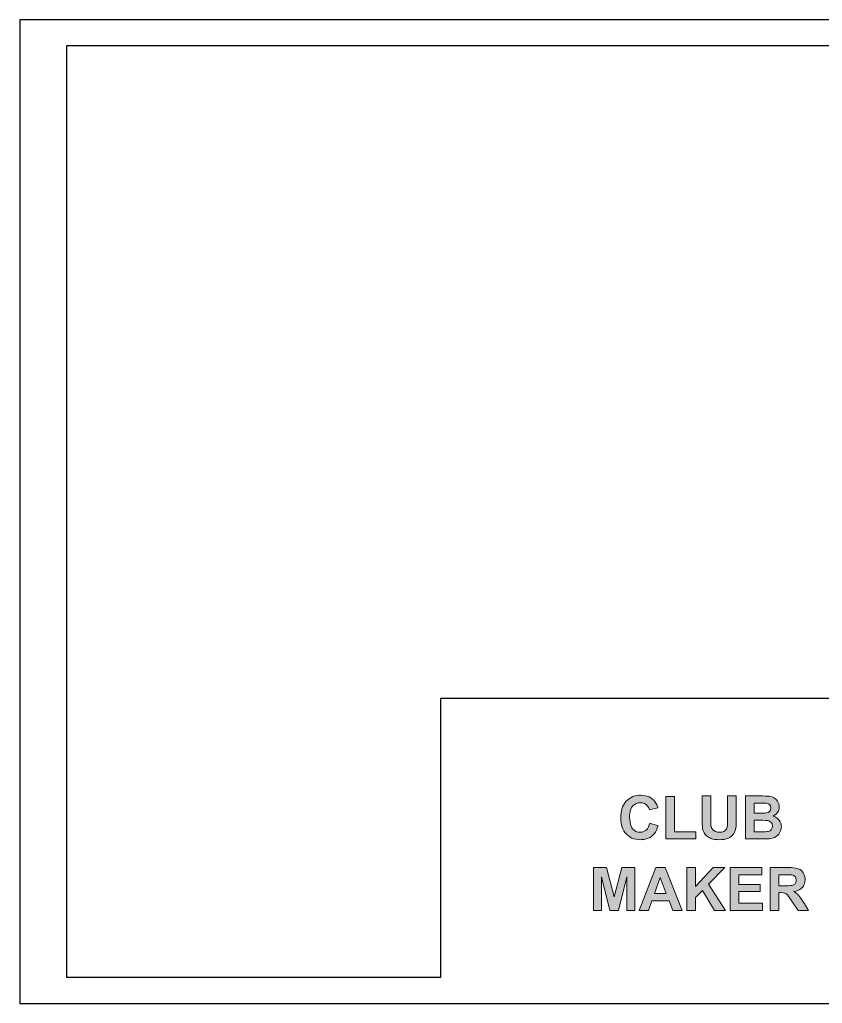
# Model space of a CAD drawing. Header units: millimetres. Extents: x 18 to 658, y 15 to 473.
# Drawn here: x 17.7 to 391.6, y 14.6 to 472.6 of the extents above; entities that cross this region are included whole.
import ezdxf

# ---------------------------------------------------------------- set-up
doc = ezdxf.new("R2010")
doc.units = ezdxf.units.MM

msp = doc.modelspace()

# ---------------------------------------------------------------- hatches: boundary and pattern name
h = msp.add_hatch(color=256)
h.dxf.hatch_style = 1
h.paths.add_polyline_path([(301.95, 103.11), (302.13, 104.15), (302.41, 105.04), (302.78, 105.81), (303.27, 106.51), (304.07, 107.23), (304.89, 107.68), (305.82, 107.95), (306.83, 108.05), (307.84, 107.94), (308.76, 107.65), (309.57, 107.14), (310.21, 106.5), (310.71, 105.67), (311.04, 104.69), (315.03, 105.65), (314.94, 105.96), (314.56, 106.99), (314.12, 107.89), (313.58, 108.67), (312.99, 109.33), (312.55, 109.72), (311.79, 110.26), (310.97, 110.7), (310.08, 111.05), (309.12, 111.3), (308.12, 111.44), (307.04, 111.49), (306.28, 111.47), (305.26, 111.36), (304.29, 111.16), (303.37, 110.86), (302.51, 110.47), (301.71, 109.99), (300.96, 109.41), (300.26, 108.74), (299.96, 108.4), (299.42, 107.69), (298.96, 106.91), (298.57, 106.08), (298.25, 105.18), (298.01, 104.22), (297.83, 103.2), (297.72, 102.13), (297.69, 100.98), (297.69, 100.75), (297.74, 99.64), (297.87, 98.59), (298.08, 97.6), (298.36, 96.67), (298.71, 95.8), (299.16, 94.99), (299.66, 94.23), (300.24, 93.55), (300.57, 93.22), (301.31, 92.58), (302.09, 92.04), (302.93, 91.6), (303.83, 91.26), (304.76, 91.01), (305.75, 90.87), (306.79, 90.82), (307.58, 90.85), (308.62, 90.96), (309.59, 91.18), (310.5, 91.49), (311.34, 91.9), (312.11, 92.42), (312.7, 92.92), (313.32, 93.6), (313.86, 94.37), (314.34, 95.24), (314.74, 96.2), (315.09, 97.27), (311.18, 98.51), (310.96, 97.71), (310.58, 96.74), (310.1, 95.93), (309.51, 95.27), (308.66, 94.71), (307.75, 94.38), (306.72, 94.26), (305.62, 94.39), (304.72, 94.7), (303.92, 95.2), (303.01, 96.07), (302.5, 97.07), (302.21, 97.92), (302.01, 98.9), (301.89, 100.03), (301.83, 101.67)])
h.paths.add_polyline_path([(318.66, 91.15), (332.72, 91.15), (332.72, 94.53), (322.7, 94.53), (322.7, 110.99), (318.66, 110.99)])
h.paths.add_polyline_path([(339.61, 111.16), (335.58, 111.16), (335.58, 100.39), (335.59, 99.14), (335.64, 98.02), (335.72, 97.02), (335.82, 96.15), (335.97, 95.41), (336.1, 94.95), (336.51, 94.06), (337.1, 93.21), (337.71, 92.56), (338.51, 91.98), (339.45, 91.48), (339.73, 91.36), (340.53, 91.12), (341.48, 90.95), (342.56, 90.85), (343.78, 90.82), (344.84, 90.85), (345.88, 90.96), (346.81, 91.15), (347.63, 91.43), (348.48, 91.84), (349.3, 92.4), (349.98, 93.05), (350.44, 93.69), (350.88, 94.57), (351.18, 95.57), (351.19, 95.61), (351.3, 96.3), (351.39, 97.14), (351.45, 98.14), (351.49, 99.31), (351.5, 100.66), (351.5, 111.16), (347.47, 111.16), (347.47, 100.09), (347.47, 99.57), (347.44, 98.38), (347.34, 96.75), (346.92, 95.72), (346.01, 94.73), (344.78, 94.36), (343.65, 94.26), (342.71, 94.34), (341.77, 94.58), (340.82, 95.13), (340.09, 96.05), (339.75, 97), (339.66, 97.89), (339.62, 98.94), (339.61, 100.33)])
h.paths.add_polyline_path([(355.77, 91.15), (362.57, 91.15), (363.83, 91.18), (365.09, 91.2), (366.12, 91.22), (366.9, 91.26), (367.44, 91.3), (368.4, 91.46), (369.33, 91.79), (370.15, 92.25), (370.7, 92.69), (371.35, 93.43), (371.88, 94.31), (372.17, 95.01), (372.42, 95.98), (372.51, 96.95), (372.5, 97.24), (372.36, 98.24), (372.03, 99.14), (371.53, 99.97), (371.26, 100.29), (370.56, 100.91), (369.71, 101.41), (368.71, 101.79), (369.39, 102.16), (370.15, 102.77), (370.78, 103.54), (371.13, 104.2), (371.42, 105.13), (371.53, 106.13), (371.51, 106.6), (371.31, 107.57), (370.91, 108.47), (370.76, 108.71), (370.13, 109.5), (369.38, 110.13), (369.17, 110.27), (368.28, 110.7), (367.3, 110.96), (366.92, 111.02), (366.06, 111.09), (365, 111.15), (363.76, 111.16), (355.77, 111.16)])
h.paths.add_polyline_path([(359.81, 103.2), (359.81, 107.83), (362.13, 107.83), (362.8, 107.83), (364.11, 107.82), (365.51, 107.77), (366.34, 107.57), (367.36, 106.88), (367.68, 105.1), (367.01, 103.99), (366.37, 103.54), (365.38, 103.27), (364.85, 103.23), (363.86, 103.21), (362.44, 103.2)], flags=16)
h.paths.add_polyline_path([(359.81, 99.88), (363.68, 99.88), (365.73, 99.79), (367, 99.51), (368.12, 98.48), (368.33, 97.15), (368.22, 96.27), (367.78, 95.45), (367.24, 95), (366.18, 94.61), (364.91, 94.54), (363.54, 94.53), (359.81, 94.53)], flags=16)
h.paths.add_polyline_path([(284.99, 57.83), (288.74, 57.83), (288.74, 73.56), (292.69, 57.83), (296.58, 57.83), (300.54, 73.56), (300.54, 57.83), (304.29, 57.83), (304.29, 77.82), (298.24, 77.82), (294.65, 64.19), (291.03, 77.82), (284.99, 77.82)])
h.paths.add_polyline_path([(312.19, 62.37), (320.18, 62.37), (321.93, 57.83), (326.31, 57.83), (318.32, 77.82), (314.05, 77.82), (306.27, 57.83), (310.55, 57.83)])
h.paths.add_polyline_path([(313.43, 65.74), (316.13, 73.16), (318.89, 65.74)], flags=16)
h.paths.add_polyline_path([(328.51, 57.83), (332.54, 57.83), (332.54, 63.87), (335.81, 67.21), (341.3, 57.83), (346.53, 57.83), (338.59, 70.03), (346.12, 77.82), (340.69, 77.82), (332.54, 68.95), (332.54, 77.82), (328.51, 77.82)])
h.paths.add_polyline_path([(348.61, 57.83), (363.81, 57.83), (363.81, 61.2), (352.64, 61.2), (352.64, 66.64), (362.67, 66.64), (362.67, 70.01), (352.64, 70.01), (352.64, 74.45), (363.42, 74.45), (363.42, 77.82), (348.61, 77.82)])
h.paths.add_polyline_path([(367.24, 57.83), (371.27, 57.83), (371.27, 66.18), (372.09, 66.18), (372.15, 66.18), (373.86, 66.09), (374.53, 65.77), (375.39, 65.09), (376.04, 64.24), (376.68, 63.33), (377.46, 62.18), (380.37, 57.83), (385.21, 57.83), (382.76, 61.73), (382.1, 62.78), (381.48, 63.69), (380.94, 64.42), (380.48, 64.98), (379.97, 65.46), (379.2, 66.07), (378.31, 66.66), (378.89, 66.76), (379.93, 67.04), (380.83, 67.42), (381.6, 67.91), (382.26, 68.51), (382.32, 68.58), (382.88, 69.35), (383.27, 70.21), (383.5, 71.16), (383.58, 72.22), (383.57, 72.57), (383.44, 73.58), (383.15, 74.51), (382.71, 75.37), (382.65, 75.46), (382.01, 76.24), (381.27, 76.86), (380.39, 77.29), (379.91, 77.44), (379.1, 77.61), (378.14, 77.73), (377.02, 77.8), (375.73, 77.82), (367.24, 77.82)])
h.paths.add_polyline_path([(371.27, 69.37), (371.27, 74.45), (374.42, 74.45), (375.79, 74.44), (377.26, 74.41), (378.14, 74.15), (378.89, 73.6), (379.25, 72.97), (379.48, 71.6), (378.93, 70.23), (377.79, 69.56), (376.79, 69.44), (375.69, 69.39), (374.26, 69.37)], flags=16)

# ---------------------------------------------------------------- linework, layer by layer
for points in [[(17.7, 14.62), (657.7, 14.62), (657.7, 472.62), (17.7, 472.62)], [(39.7, 460.62), (635.7, 460.62), (635.7, 156.62), (213.7, 156.62), (213.7, 26.62), (39.7, 26.62)]]:
    msp.add_lwpolyline(points, close=True)
at = {"color": 139, "lineweight": 0}
for points in [[(309.47, 95.25), (308.66, 94.71), (307.75, 94.38), (306.75, 94.26), (306.61, 94.27), (305.62, 94.39), (304.72, 94.7), (303.92, 95.2), (303.21, 95.88), (302.87, 96.34), (302.5, 97.07), (302.21, 97.92), (302.01, 98.9), (301.89, 100.03), (301.84, 101.28), (301.85, 101.96), (301.95, 103.11), (302.13, 104.15), (302.41, 105.04), (302.78, 105.81), (303.23, 106.45), (303.35, 106.58), (304.07, 107.23), (304.89, 107.68), (305.82, 107.95), (306.83, 108.05), (307.84, 107.94), (308.76, 107.65), (309.57, 107.14), (310.21, 106.5), (310.71, 105.67), (311.04, 104.69), (315.03, 105.65), (314.94, 105.96), (314.56, 106.99), (314.12, 107.89), (313.58, 108.67), (312.99, 109.33), (312.55, 109.72), (311.79, 110.26), (310.97, 110.7), (310.08, 111.05), (309.12, 111.3), (308.12, 111.44), (307.04, 111.49), (306.28, 111.47), (305.26, 111.36), (304.29, 111.16), (303.37, 110.86), (302.51, 110.47), (301.71, 109.99), (300.96, 109.41), (300.26, 108.74), (299.96, 108.4), (299.42, 107.69), (298.96, 106.91), (298.57, 106.08), (298.25, 105.18), (298.01, 104.22), (297.83, 103.2), (297.72, 102.13), (297.69, 100.98), (297.69, 100.75), (297.74, 99.64), (297.87, 98.59), (298.08, 97.6), (298.36, 96.67), (298.71, 95.8), (299.16, 94.99), (299.66, 94.23), (300.24, 93.55), (300.57, 93.22), (301.31, 92.58), (302.09, 92.04), (302.93, 91.6), (303.83, 91.26), (304.76, 91.01), (305.75, 90.87), (306.79, 90.82), (307.58, 90.85), (308.62, 90.96), (309.59, 91.18), (310.5, 91.49), (311.34, 91.9), (312.11, 92.42), (312.7, 92.92), (313.32, 93.6), (313.86, 94.37), (314.34, 95.24), (314.74, 96.2), (315.09, 97.27), (311.18, 98.51), (310.96, 97.71), (310.58, 96.74), (310.1, 95.93), (309.52, 95.29)], [(318.66, 110.99), (318.66, 91.15), (332.72, 91.15), (332.72, 94.53), (322.7, 94.53), (322.7, 110.99)], [(335.59, 99.14), (335.64, 98.02), (335.72, 97.02), (335.82, 96.15), (335.97, 95.41), (336.1, 94.95), (336.51, 94.06), (337.1, 93.21), (337.71, 92.56), (338.51, 91.98), (339.45, 91.48), (339.73, 91.36), (340.53, 91.12), (341.48, 90.95), (342.56, 90.85), (343.78, 90.82), (344.84, 90.85), (345.88, 90.96), (346.81, 91.15), (347.63, 91.43), (348.48, 91.84), (349.3, 92.4), (349.98, 93.05), (350.44, 93.69), (350.88, 94.57), (351.18, 95.57), (351.19, 95.61), (351.3, 96.3), (351.39, 97.14), (351.45, 98.14), (351.49, 99.31), (351.5, 100.66), (351.5, 111.16), (347.47, 111.16), (347.47, 100.09), (347.47, 99.57), (347.44, 98.38), (347.38, 97.41), (347.3, 96.7), (347.28, 96.6), (346.92, 95.72), (346.24, 94.98), (345.7, 94.63), (344.78, 94.36), (343.65, 94.26), (342.71, 94.34), (341.77, 94.58), (341, 95.02), (340.69, 95.29), (340.09, 96.05), (339.75, 96.98), (339.73, 97.15), (339.66, 97.89), (339.62, 98.94), (339.61, 100.33), (339.61, 111.16), (335.58, 111.16), (335.58, 100.49), (335.58, 100.39)], [(372.42, 95.98), (372.51, 96.95), (372.5, 97.24), (372.36, 98.24), (372.03, 99.14), (371.53, 99.97), (371.26, 100.29), (370.56, 100.91), (369.71, 101.41), (368.71, 101.79), (369.39, 102.16), (370.15, 102.77), (370.78, 103.54), (371.13, 104.2), (371.42, 105.13), (371.53, 106.13), (371.51, 106.6), (371.31, 107.57), (370.91, 108.47), (370.76, 108.71), (370.13, 109.5), (369.38, 110.13), (369.17, 110.27), (368.28, 110.7), (367.3, 110.96), (366.92, 111.02), (366.06, 111.09), (365, 111.15), (363.76, 111.16), (355.77, 111.16), (355.77, 91.15), (362.57, 91.15), (363.83, 91.18), (365.09, 91.2), (366.12, 91.22), (366.9, 91.26), (367.44, 91.3), (368.4, 91.46), (369.33, 91.79), (370.15, 92.25), (370.7, 92.69), (371.35, 93.43), (371.88, 94.31), (372.17, 95.01)], [(362.8, 107.83), (364.11, 107.82), (365.03, 107.79), (365.57, 107.76), (366.34, 107.57), (367.09, 107.06), (367.42, 106.55), (367.6, 105.55), (367.49, 104.79), (367.01, 103.99), (366.37, 103.54), (365.38, 103.27), (364.85, 103.23), (363.86, 103.21), (362.44, 103.2), (359.81, 103.2), (359.81, 107.83), (362.13, 107.83)], [(363.92, 99.87), (365.13, 99.82), (366.04, 99.72), (366.64, 99.59), (367.21, 99.32), (367.9, 98.68), (368.17, 98.15), (368.33, 97.15), (368.22, 96.27), (367.78, 95.45), (367.24, 95), (366.3, 94.65), (365.86, 94.59), (364.91, 94.54), (363.54, 94.53), (359.81, 94.53), (359.81, 99.88), (363.06, 99.88)], [(284.99, 57.83), (288.74, 57.83), (288.74, 73.56), (292.69, 57.83), (296.58, 57.83), (300.54, 73.56), (300.54, 57.83), (304.29, 57.83), (304.29, 77.82), (298.24, 77.82), (294.65, 64.19), (291.03, 77.82), (284.99, 77.82)], [(314.05, 77.82), (306.27, 57.83), (310.55, 57.83), (312.19, 62.37), (320.18, 62.37), (321.93, 57.83), (326.31, 57.83), (318.32, 77.82)], [(328.51, 57.83), (332.54, 57.83), (332.54, 63.87), (335.81, 67.21), (341.3, 57.83), (346.53, 57.83), (338.59, 70.03), (346.12, 77.82), (340.69, 77.82), (332.54, 68.95), (332.54, 77.82), (328.51, 77.82)], [(348.61, 77.82), (348.61, 57.83), (363.81, 57.83), (363.81, 61.2), (352.64, 61.2), (352.64, 66.64), (362.67, 66.64), (362.67, 70.01), (352.64, 70.01), (352.64, 74.45), (363.42, 74.45), (363.42, 77.82)], [(373.31, 66.11), (374.12, 65.96), (374.53, 65.77), (375.33, 65.13), (375.56, 64.86), (376.04, 64.24), (376.68, 63.33), (377.46, 62.18), (380.37, 57.83), (385.21, 57.83), (382.76, 61.73), (382.1, 62.78), (381.48, 63.69), (380.94, 64.42), (380.48, 64.98), (379.97, 65.46), (379.2, 66.07), (378.31, 66.66), (378.89, 66.76), (379.93, 67.04), (380.83, 67.42), (381.6, 67.91), (382.26, 68.51), (382.32, 68.58), (382.88, 69.35), (383.27, 70.21), (383.5, 71.16), (383.58, 72.22), (383.57, 72.57), (383.44, 73.58), (383.15, 74.51), (382.71, 75.37), (382.65, 75.46), (382.01, 76.24), (381.27, 76.86), (380.39, 77.29), (379.91, 77.44), (379.1, 77.61), (378.14, 77.73), (377.02, 77.8), (375.73, 77.82), (367.24, 77.82), (367.24, 57.83), (371.27, 57.83), (371.27, 66.18), (372.09, 66.18), (372.15, 66.18)], [(375.79, 74.44), (376.8, 74.42), (377.37, 74.38), (378.14, 74.15), (378.89, 73.6), (379.25, 72.97), (379.42, 71.96), (379.37, 71.33), (379.02, 70.46), (378.73, 70.12), (377.88, 69.61), (377.56, 69.53), (376.79, 69.44), (375.69, 69.39), (374.26, 69.37), (371.27, 69.37), (371.27, 74.45), (374.42, 74.45)], [(316.13, 73.16), (318.89, 65.74), (313.43, 65.74)]]:
    msp.add_lwpolyline(points, close=True, dxfattribs=at)

doc.saveas('drawing.dxf')
